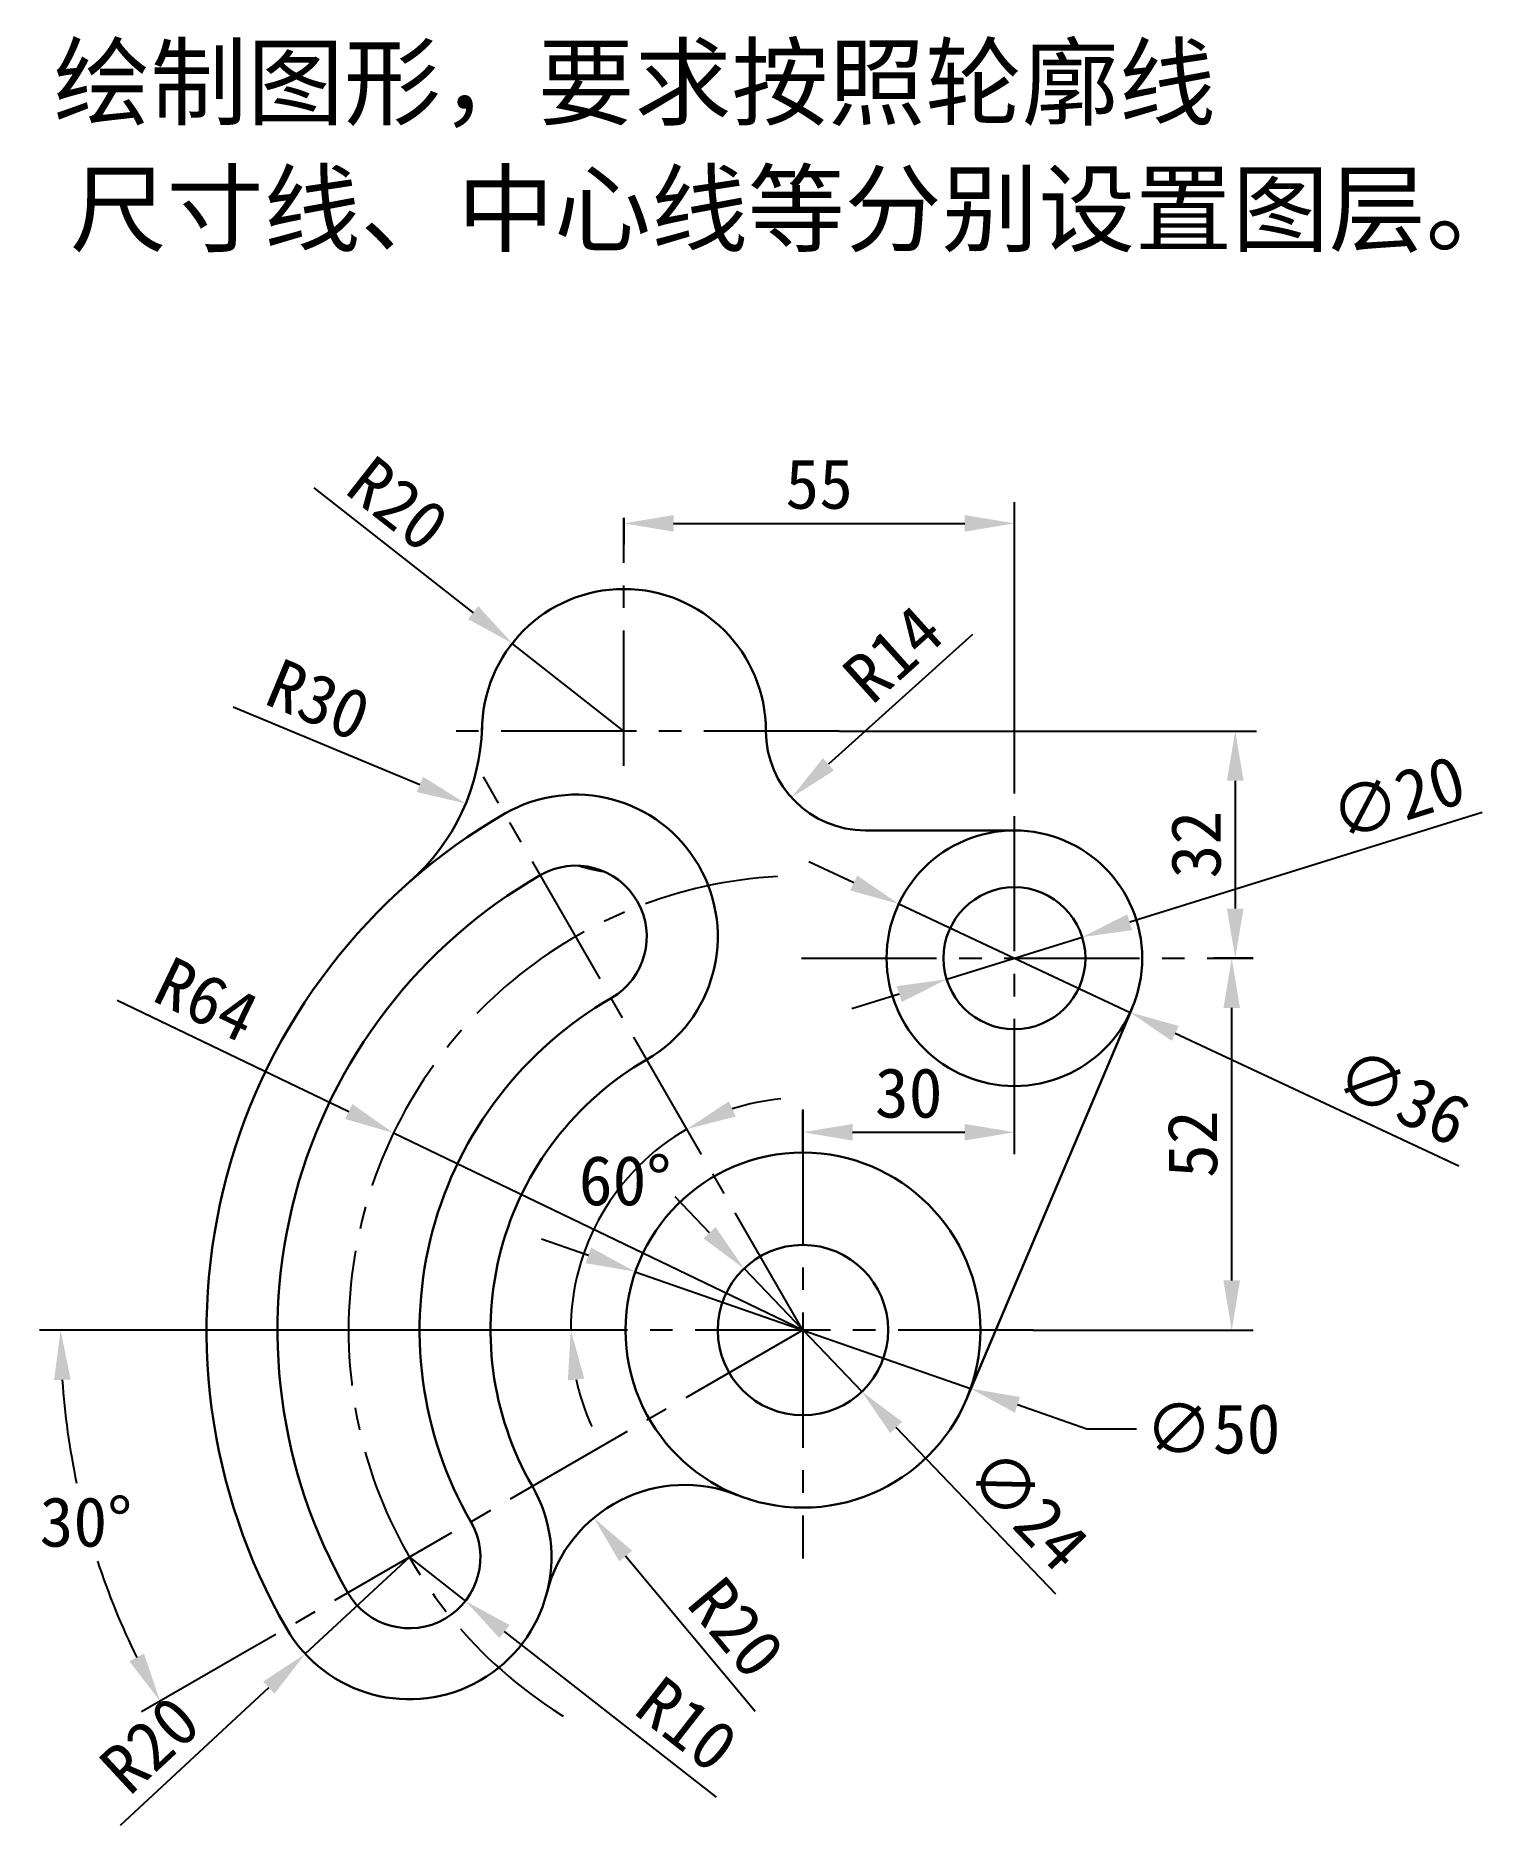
# Model space of a CAD drawing. Header units: millimetres. Extents: x 1 to 204, y 45 to 297.
import ezdxf

# ---------------------------------------------------------------- set-up
doc = ezdxf.new("R2010")
doc.units = ezdxf.units.MM
doc.linetypes.add('CENTER2', pattern=[28.575, 19.05, -3.175, 3.175, -3.175])
for name, color, linetype in [('dim', 5, 'Continuous'), ('图层2', 1, 'CENTER2'), ('图层3', 5, 'Continuous')]:
    doc.layers.add(name, color=color, linetype=linetype)
doc.layers.add('图层1', color=7, linetype='Continuous', lineweight=30)
doc.styles.add('宋体', font='SimSun.ttf')
doc.dimstyles.new('副本 (2)ISO-25', dxfattribs={"dimtxt": 7, "dimasz": 7, "dimexe": 3, "dimexo": 0, "dimgap": 2, "dimtad": 0, "dimtih": 1, "dimtoh": 1, "dimdec": 0, "dimdsep": 46, "dimtxsty": 'Standard', "dimcen": 2.5, "dimadec": 0, "dimazin": 0, "dimtfac": 1, "dimtdec": 0, "dimtmove": 0, "dimatfit": 3, "dimfxl": 0, "dimarcsym": 0})
doc.dimstyles.new('副本ISO-25', dxfattribs={"dimtxt": 7, "dimasz": 7, "dimexe": 3, "dimexo": 0, "dimgap": 2, "dimtad": 1, "dimdec": 0, "dimdsep": 46, "dimtxsty": 'Standard', "dimcen": 2.5, "dimadec": 0, "dimazin": 0, "dimtfac": 1, "dimtdec": 0, "dimtmove": 0, "dimatfit": 3, "dimfxl": 0, "dimarcsym": 0})

# ---------------------------------------------------------------- blocks, each defined once
blk = doc.blocks.new('*D1')
at = {"layer": 'Defpoints', "color": 0}
for p in [(138.37, 142.86), (108.58, 139.99), (138.37, 139.77)]:
    blk.add_point(p, dxfattribs=at)
at = {"layer": '图层3', "color": 0, "lineweight": -2}
for p, q in [((108.58, 139.99), (108.58, 145.86)), ((138.37, 139.77), (138.37, 145.86)), ((115.58, 142.86), (131.37, 142.86))]:
    blk.add_line(p, q, dxfattribs=at)
at = {"layer": '图层3', "color": 0}
for points in [[(115.58, 144.03), (115.58, 141.69), (108.58, 142.86)], [(131.37, 144.03), (131.37, 141.69), (138.37, 142.86)]]:
    blk.add_solid(points, dxfattribs=at)
at = {"layer": '图层3', "color": 0, "insert": (123.48, 148.36), "char_height": 7, "attachment_point": 5}
blk.add_mtext('30', dxfattribs=at)
blk = doc.blocks.new('*D2')
at = {"layer": 'Defpoints', "color": 0}
for p in [(167.17, 167.37), (168.98, 167.37), (140.97, 114.99)]:
    blk.add_point(p, dxfattribs=at)
at = {"layer": '图层3', "color": 0, "lineweight": -2}
for p, q in [((167.17, 167.37), (171.98, 167.37)), ((168.98, 121.99), (168.98, 160.37)), ((140.97, 114.99), (171.98, 114.99))]:
    blk.add_line(p, q, dxfattribs=at)
at = {"layer": '图层3', "color": 0}
for points in [[(167.81, 160.37), (170.14, 160.37), (168.98, 167.37)], [(167.81, 121.99), (170.14, 121.99), (168.98, 114.99)]]:
    blk.add_solid(points, dxfattribs=at)
at = {"layer": '图层3', "color": 0, "insert": (163.48, 141.18), "char_height": 7, "attachment_point": 5, "rotation": 90}
blk.add_mtext('52', dxfattribs=at)
blk = doc.blocks.new('*D3')
at = {"layer": 'Defpoints', "color": 0}
for p in [(113.69, 199.37), (169.47, 167.37), (171.98, 167.37)]:
    blk.add_point(p, dxfattribs=at)
at = {"layer": '图层3', "color": 0, "lineweight": -2}
for p, q in [((113.69, 199.37), (172.47, 199.37)), ((169.47, 192.37), (169.47, 174.37)), ((171.98, 167.37), (166.47, 167.37))]:
    blk.add_line(p, q, dxfattribs=at)
at = {"layer": '图层3', "color": 0}
for points in [[(168.3, 192.37), (170.64, 192.37), (169.47, 199.37)], [(168.3, 174.37), (170.64, 174.37), (169.47, 167.37)]]:
    blk.add_solid(points, dxfattribs=at)
at = {"layer": '图层3', "color": 0, "insert": (163.97, 183.37), "char_height": 7, "attachment_point": 5, "rotation": 90}
blk.add_mtext('32', dxfattribs=at)
blk = doc.blocks.new('*D4')
at = {"layer": 'Defpoints', "color": 0}
for p in [(83.37, 229.42), (138.37, 228.62), (138.37, 193.76)]:
    blk.add_point(p, dxfattribs=at)
at = {"layer": '图层3', "color": 0, "lineweight": -2}
for p, q in [((83.37, 229.42), (83.37, 225.62)), ((138.37, 193.76), (138.37, 231.62)), ((90.37, 228.62), (131.37, 228.62))]:
    blk.add_line(p, q, dxfattribs=at)
at = {"layer": '图层3', "color": 0}
for points in [[(90.37, 229.79), (90.37, 227.45), (83.37, 228.62)], [(131.37, 229.79), (131.37, 227.45), (138.37, 228.62)]]:
    blk.add_solid(points, dxfattribs=at)
at = {"layer": '图层3', "color": 0, "insert": (110.87, 234.12), "char_height": 7, "attachment_point": 5}
blk.add_mtext('55', dxfattribs=at)
blk = doc.blocks.new('*D5')
at = {"layer": 'Defpoints', "color": 0}
for p in [(67.64, 211.72), (83.37, 199.37)]:
    blk.add_point(p, dxfattribs=at)
at = {"layer": '图层3', "color": 0, "lineweight": -2}
for p, q in [((39.71, 233.63), (62.13, 216.04)), ((83.37, 199.37), (67.64, 211.72))]:
    blk.add_line(p, q, dxfattribs=at)
at = {"layer": '图层3', "color": 0}
blk.add_solid([(62.85, 216.96), (61.41, 215.12), (67.64, 211.72)], dxfattribs=at)
at = {"layer": '图层3', "color": 0, "insert": (51.56, 231.33), "char_height": 7, "attachment_point": 5, "rotation": 321.8795}
blk.add_mtext('R20', dxfattribs=at)
blk = doc.blocks.new('*D6')
at = {"layer": 'Defpoints', "color": 0}
for p in [(33.39, 200.68), (61.09, 189.16)]:
    blk.add_point(p, dxfattribs=at)
at = {"layer": '图层3', "color": 0, "lineweight": -2}
blk.add_line((28.31, 202.79), (54.63, 191.85), dxfattribs=at)
at = {"layer": '图层3', "color": 0}
blk.add_solid([(55.08, 192.92), (54.18, 190.77), (61.09, 189.16)], dxfattribs=at)
at = {"layer": '图层3', "color": 0, "insert": (40.35, 203.74), "char_height": 7, "attachment_point": 5, "rotation": 337.426}
blk.add_mtext('R30', dxfattribs=at)
blk = doc.blocks.new('*D7')
at = {"layer": 'Defpoints', "color": 0}
for p in [(100.28, 123.65), (116.88, 106.32)]:
    blk.add_point(p, dxfattribs=at)
at = {"layer": '图层3', "color": 0, "lineweight": -2}
for p, q in [((95.44, 128.71), (90.59, 133.76)), ((100.28, 123.65), (116.88, 106.32)), ((144.2, 77.8), (121.72, 101.27))]:
    blk.add_line(p, q, dxfattribs=at)
at = {"layer": '图层3', "color": 0}
for points in [[(96.28, 129.52), (94.59, 127.9), (100.28, 123.65)], [(122.56, 102.07), (120.88, 100.46), (116.88, 106.32)]]:
    blk.add_solid(points, dxfattribs=at)
at = {"layer": '图层3', "color": 0, "insert": (140.33, 89.79), "char_height": 7, "attachment_point": 5, "rotation": 313.766}
blk.add_mtext('∅24', dxfattribs=at)
blk = doc.blocks.new('*D8')
at = {"layer": 'Defpoints', "color": 0}
for p in [(50.91, 142.74), (108.58, 114.99)]:
    blk.add_point(p, dxfattribs=at)
at = {"layer": '图层3', "color": 0, "lineweight": -2}
for p, q in [((11.99, 161.48), (44.6, 145.78)), ((108.58, 114.99), (50.91, 142.74))]:
    blk.add_line(p, q, dxfattribs=at)
at = {"layer": '图层3', "color": 0}
blk.add_solid([(45.11, 146.83), (44.1, 144.73), (50.91, 142.74)], dxfattribs=at)
at = {"layer": '图层3', "color": 0, "insert": (24.59, 161.52), "char_height": 7, "attachment_point": 5, "rotation": 334.2978}
blk.add_mtext('R64', dxfattribs=at)
blk = doc.blocks.new('*D9')
at = {"layer": 'Defpoints', "color": 0}
for p in [(79.13, 88.54), (91.93, 73.18)]:
    blk.add_point(p, dxfattribs=at)
at = {"layer": '图层3', "color": 0, "lineweight": -2}
blk.add_line((101.86, 61.27), (83.61, 83.17), dxfattribs=at)
at = {"layer": '图层3', "color": 0}
blk.add_solid([(84.51, 83.91), (82.71, 82.42), (79.13, 88.54)], dxfattribs=at)
at = {"layer": '图层3', "color": 0, "insert": (99.2, 73.05), "char_height": 7, "attachment_point": 5, "rotation": 309.8041}
blk.add_mtext('R20', dxfattribs=at)
blk = doc.blocks.new('*D10')
at = {"layer": 'Defpoints', "color": 0}
for p in [(53.15, 82.99), (38.49, 69.39)]:
    blk.add_point(p, dxfattribs=at)
at = {"layer": '图层3', "color": 0, "lineweight": -2}
for p, q in [((53.15, 82.99), (38.49, 69.39)), ((12.45, 45.26), (33.35, 64.63))]:
    blk.add_line(p, q, dxfattribs=at)
at = {"layer": '图层3', "color": 0}
blk.add_solid([(32.56, 65.49), (34.15, 63.78), (38.49, 69.39)], dxfattribs=at)
at = {"layer": '图层3', "color": 0, "insert": (16.6, 56.6), "char_height": 7, "attachment_point": 5, "rotation": 42.8313}
blk.add_mtext('R20', dxfattribs=at)
blk = doc.blocks.new('*D11')
at = {"layer": 'Defpoints', "color": 0}
for p in [(53.15, 82.99), (61.04, 76.83)]:
    blk.add_point(p, dxfattribs=at)
at = {"layer": '图层3', "color": 0, "lineweight": -2}
for p, q in [((53.15, 82.99), (61.04, 76.83)), ((96.42, 49.21), (66.55, 72.53))]:
    blk.add_line(p, q, dxfattribs=at)
at = {"layer": '图层3', "color": 0}
blk.add_solid([(67.27, 73.45), (65.84, 71.61), (61.04, 76.83)], dxfattribs=at)
at = {"layer": '图层3', "color": 0, "insert": (92.25, 59.45), "char_height": 7, "attachment_point": 5, "rotation": 322.0271}
blk.add_mtext('R10', dxfattribs=at)
blk = doc.blocks.new('*D12')
at = {"layer": 'Defpoints', "color": 0}
for p in [(122.07, 175.01), (154.68, 159.74)]:
    blk.add_point(p, dxfattribs=at)
at = {"layer": '图层3', "color": 0, "lineweight": -2}
for p, q in [((115.73, 177.97), (109.39, 180.94)), ((122.07, 175.01), (154.68, 159.74)), ((200.97, 138.07), (161.02, 156.77))]:
    blk.add_line(p, q, dxfattribs=at)
at = {"layer": '图层3', "color": 0}
for points in [[(116.23, 179.03), (115.24, 176.92), (122.07, 175.01)], [(161.51, 157.83), (160.52, 155.72), (154.68, 159.74)]]:
    blk.add_solid(points, dxfattribs=at)
at = {"layer": '图层3', "color": 0, "insert": (193.04, 147.86), "char_height": 7, "attachment_point": 5, "rotation": 334.9141}
blk.add_mtext('∅36', dxfattribs=at)
blk = doc.blocks.new('*D13')
at = {"layer": 'Defpoints', "color": 0}
for p in [(147.92, 170.35), (128.83, 164.4)]:
    blk.add_point(p, dxfattribs=at)
at = {"layer": '图层3', "color": 0, "lineweight": -2}
for p, q in [((204.26, 187.9), (154.6, 172.43)), ((128.83, 164.4), (147.92, 170.35)), ((122.14, 162.32), (115.46, 160.23))]:
    blk.add_line(p, q, dxfattribs=at)
at = {"layer": '图层3', "color": 0}
for points in [[(154.26, 173.55), (154.95, 171.32), (147.92, 170.35)], [(121.8, 163.43), (122.49, 161.2), (128.83, 164.4)]]:
    blk.add_solid(points, dxfattribs=at)
at = {"layer": '图层3', "color": 0, "insert": (192.36, 189.96), "char_height": 7, "attachment_point": 5, "rotation": 17.3088}
blk.add_mtext('∅20', dxfattribs=at)
blk = doc.blocks.new('*D15')
at = {"layer": 'Defpoints', "color": 0}
for p in [(117.37, 199.37), (106.97, 190)]:
    blk.add_point(p, dxfattribs=at)
at = {"layer": '图层3', "color": 0, "lineweight": -2}
blk.add_line((132.48, 212.98), (112.17, 194.69), dxfattribs=at)
at = {"layer": '图层3', "color": 0}
blk.add_solid([(111.39, 195.55), (112.95, 193.82), (106.97, 190)], dxfattribs=at)
at = {"layer": '图层3', "color": 0, "insert": (121.25, 210.27), "char_height": 7, "attachment_point": 5, "rotation": 42.0219}
blk.add_mtext('R14', dxfattribs=at)
blk = doc.blocks.new('*D16')
at = {"layer": 'Defpoints', "color": 0}
for p in [(77.23, 114.99), (108.58, 114.99), (141.02, 114.99), (5.62, 96.83), (30.64, 69.99)]:
    blk.add_point(p, dxfattribs=at)
at = {"layer": '图层3', "color": 0, "lineweight": -2}
for p, q in [((77.23, 114.99), (1.03, 114.99)), ((30.64, 69.99), (15.44, 61.21))]:
    blk.add_line(p, q, dxfattribs=at)
for start, end in [(183.837, 191.9004), (198.1452, 206.163)]:
    blk.add_arc((108.58, 114.99), 104.55, start, end, dxfattribs=at)
at = {"layer": '图层3', "color": 0}
for points in [[(3.1, 107.95), (5.43, 108.03), (4.03, 114.99)], [(15.77, 69.44), (13.71, 68.34), (18.04, 62.71)]]:
    blk.add_solid(points, dxfattribs=at)
at = {"layer": '图层3', "color": 0, "insert": (7.59, 87.93), "char_height": 7, "attachment_point": 5}
blk.add_mtext('30°', dxfattribs=at)
blk = doc.blocks.new('*D17')
at = {"layer": 'Defpoints', "color": 0}
for p in [(63.58, 192.93), (77.85, 126.17), (84.97, 123.21), (77.23, 114.99), (108.58, 114.99), (141.02, 114.99), (132.19, 106.76)]:
    blk.add_point(p, dxfattribs=at)
at = {"layer": 'dim', "color": 0, "lineweight": -2}
for p, q in [((78.36, 125.51), (71.75, 127.81)), ((84.97, 123.21), (132.19, 106.76)), ((148.56, 101.06), (138.8, 104.46)), ((155.56, 101.06), (148.56, 101.06))]:
    blk.add_line(p, q, dxfattribs=at)
at = {"layer": 'dim', "color": 0}
for points in [[(78.74, 126.61), (77.98, 124.41), (84.97, 123.21)], [(139.18, 105.56), (138.42, 103.36), (132.19, 106.76)]]:
    blk.add_solid(points, dxfattribs=at)
at = {"layer": '图层3', "color": 0, "lineweight": -2}
blk.add_line((77.23, 114.99), (72.88, 114.99), dxfattribs=at)
for start, end in [(95.425, 107.7125), (120, 180), (192.2875, 204.575)]:
    blk.add_arc((108.58, 114.99), 32.7, start, end, dxfattribs=at)
at = {"layer": '图层3', "color": 0}
for points in [[(99.1, 145.07), (98.16, 147.21), (92.23, 143.31)], [(75.47, 107.9), (77.79, 108.15), (75.88, 114.99)]]:
    blk.add_solid(points, dxfattribs=at)
at = {"layer": 'dim', "color": 0, "insert": (166.31, 101.06), "char_height": 7, "attachment_point": 5}
blk.add_mtext('∅50', dxfattribs=at)
at = {"layer": '图层3', "color": 0, "insert": (83.53, 136.01), "char_height": 7, "attachment_point": 5}
blk.add_mtext('60°', dxfattribs=at)

msp = doc.modelspace()

# ---------------------------------------------------------------- linework, layer by layer
at = {"layer": '图层1'}
for p, q in [((138.37, 185.37), (117.37, 185.37)), ((154.95, 160.35), (131.6, 105.24))]:
    msp.add_line(p, q, dxfattribs=at)
for centre, radius in [((138.37, 167.37), 18), ((138.37, 167.37), 10), ((108.58, 114.99), 25), ((108.58, 114.99), 12)]:
    msp.add_circle(centre, radius, dxfattribs=at)
for centre, radius, start, end in [((83.37, 199.37), 20, 0, 180), ((33.39, 200.68), 30, 311.2653, 358.5065), ((117.37, 199.37), 14, 180, 270), ((76.58, 170.41), 20, 300, 120), ((108.58, 114.99), 84, 120, 210), ((108.58, 114.99), 74, 120, 210), ((76.58, 170.41), 10, 300, 120), ((83.37, 199.37), 20, 251.5473, 262.045), ((108.58, 114.99), 54, 120, 210), ((108.58, 114.99), 44, 120, 210), ((53.15, 82.99), 20, 210, 30), ((91.93, 73.18), 20, 68.289, 165.8067), ((53.15, 82.99), 10, 210, 30)]:
    msp.add_arc(centre, radius, start, end, dxfattribs=at)
at = {"layer": '图层2'}
for p, q in [((83.37, 194.48), (83.37, 229.42)), ((113.69, 199.37), (59.62, 199.37)), ((108.58, 114.99), (63.58, 192.93)), ((138.37, 139.77), (138.37, 193.76)), ((108.36, 167.37), (167.17, 167.37)), ((108.58, 146.05), (108.58, 82.83)), ((108.58, 114.99), (30.64, 69.99)), ((141.02, 114.99), (77.23, 114.99))]:
    msp.add_line(p, q, dxfattribs=at)
msp.add_arc((108.58, 114.99), 64, 93.2083, 238.9294, dxfattribs=at)

# ---------------------------------------------------------------- texts
at = {"style": '宋体'}
for s, p in [('绘制图形，要求按照轮廓线', (3.03, 285.75)), ('尺寸线、中心线等分别设置图层。', (5.34, 267.93))]:
    msp.add_text(s, height=10, dxfattribs=at).set_placement(p)

# ---------------------------------------------------------------- dimensions: what is measured, and where the dimension line sits
at = {"layer": 'dim'}
dim = msp.add_diameter_dim_2p(p1=(84.97, 123.21), p2=(132.19, 106.76), dimstyle='副本 (2)ISO-25', dxfattribs=at)
dim.commit()
dim.dimension.update_dxf_attribs({"geometry": '*D17', "text_midpoint": (166.31, 101.06), "dimtype": 163})
at = {"layer": '图层3'}
for center, mpoint, picture, middle in [((83.37, 199.37), (67.64, 211.72), '*D5', (51.56, 231.33)), ((53.15, 82.99), (38.49, 69.39), '*D10', (16.6, 56.6))]:
    dim = msp.add_radius_dim(center=center, mpoint=mpoint, dimstyle='副本ISO-25', dxfattribs=at)
    dim.commit()
    dim.dimension.update_dxf_attribs({"geometry": picture, "text_midpoint": middle})
for base, p1, p2, picture, middle in [((138.37, 228.62), (83.37, 229.42), (138.37, 193.76), '*D4', (110.87, 234.12)), ((138.37, 142.86), (108.58, 139.99), (138.37, 139.77), '*D1', (123.48, 148.36))]:
    dim = msp.add_linear_dim(base=base, p1=p1, p2=p2, dimstyle='副本ISO-25', dxfattribs=at)
    dim.commit()
    dim.dimension.update_dxf_attribs({"geometry": picture, "text_midpoint": middle})
at = {"layer": '图层3', "color": 5}
dim = msp.add_radius_dim(center=(117.37, 199.37), mpoint=(106.97, 190), dimstyle='副本ISO-25', dxfattribs=at)
dim.commit()
dim.dimension.update_dxf_attribs({"geometry": '*D15', "text_midpoint": (124.93, 206.18), "dimtype": 164})
at = {"layer": '图层3'}
for center, mpoint, picture, middle in [((33.39, 200.68), (61.09, 189.16), '*D6', (38.24, 198.66)), ((108.58, 114.99), (50.91, 142.74), '*D8', (22.2, 156.56)), ((91.93, 73.18), (79.13, 88.54), '*D9', (94.97, 69.53)), ((53.15, 82.99), (61.04, 76.83), '*D11', (88.87, 55.11))]:
    dim = msp.add_radius_dim(center=center, mpoint=mpoint, dimstyle='副本ISO-25', dxfattribs=at)
    dim.commit()
    dim.dimension.update_dxf_attribs({"geometry": picture, "text_midpoint": middle, "dimtype": 164})
dim = msp.add_linear_dim(base=(169.47, 167.37), p1=(113.69, 199.37), p2=(171.98, 167.37), angle=90, dimstyle='副本ISO-25', dxfattribs=at)
dim.commit()
dim.dimension.update_dxf_attribs({"geometry": '*D3', "text_midpoint": (163.97, 183.37)})
for p1, p2, picture, middle in [((128.83, 164.4), (147.92, 170.35), '*D13', (193.99, 184.71)), ((122.07, 175.01), (154.68, 159.74), '*D12', (190.71, 142.87)), ((100.28, 123.65), (116.88, 106.32), '*D7', (136.36, 85.98))]:
    dim = msp.add_diameter_dim_2p(p1=p1, p2=p2, dimstyle='副本ISO-25', dxfattribs=at)
    dim.commit()
    dim.dimension.update_dxf_attribs({"geometry": picture, "text_midpoint": middle, "dimtype": 163})
dim = msp.add_angular_dim_2l(base=(77.85, 126.17), line1=((141.02, 114.99), (77.23, 114.99)), line2=((108.58, 114.99), (63.58, 192.93)), dimstyle='副本 (2)ISO-25', dxfattribs=at)
dim.commit()
dim.dimension.update_dxf_attribs({"geometry": '*D17', "text_midpoint": (83.53, 136.01), "dimtype": 162})
dim = msp.add_linear_dim(base=(168.98, 167.37), p1=(140.97, 114.99), p2=(167.17, 167.37), angle=90, text='52', dimstyle='副本ISO-25', dxfattribs=at)
dim.commit()
dim.dimension.update_dxf_attribs({"geometry": '*D2', "text_midpoint": (163.48, 141.18)})
dim = msp.add_angular_dim_2l(base=(5.62, 96.83), line1=((108.58, 114.99), (30.64, 69.99)), line2=((141.02, 114.99), (77.23, 114.99)), dimstyle='副本 (2)ISO-25', dxfattribs=at)
dim.commit()
dim.dimension.update_dxf_attribs({"geometry": '*D16', "text_midpoint": (7.59, 87.93)})

doc.saveas('drawing.dxf')
